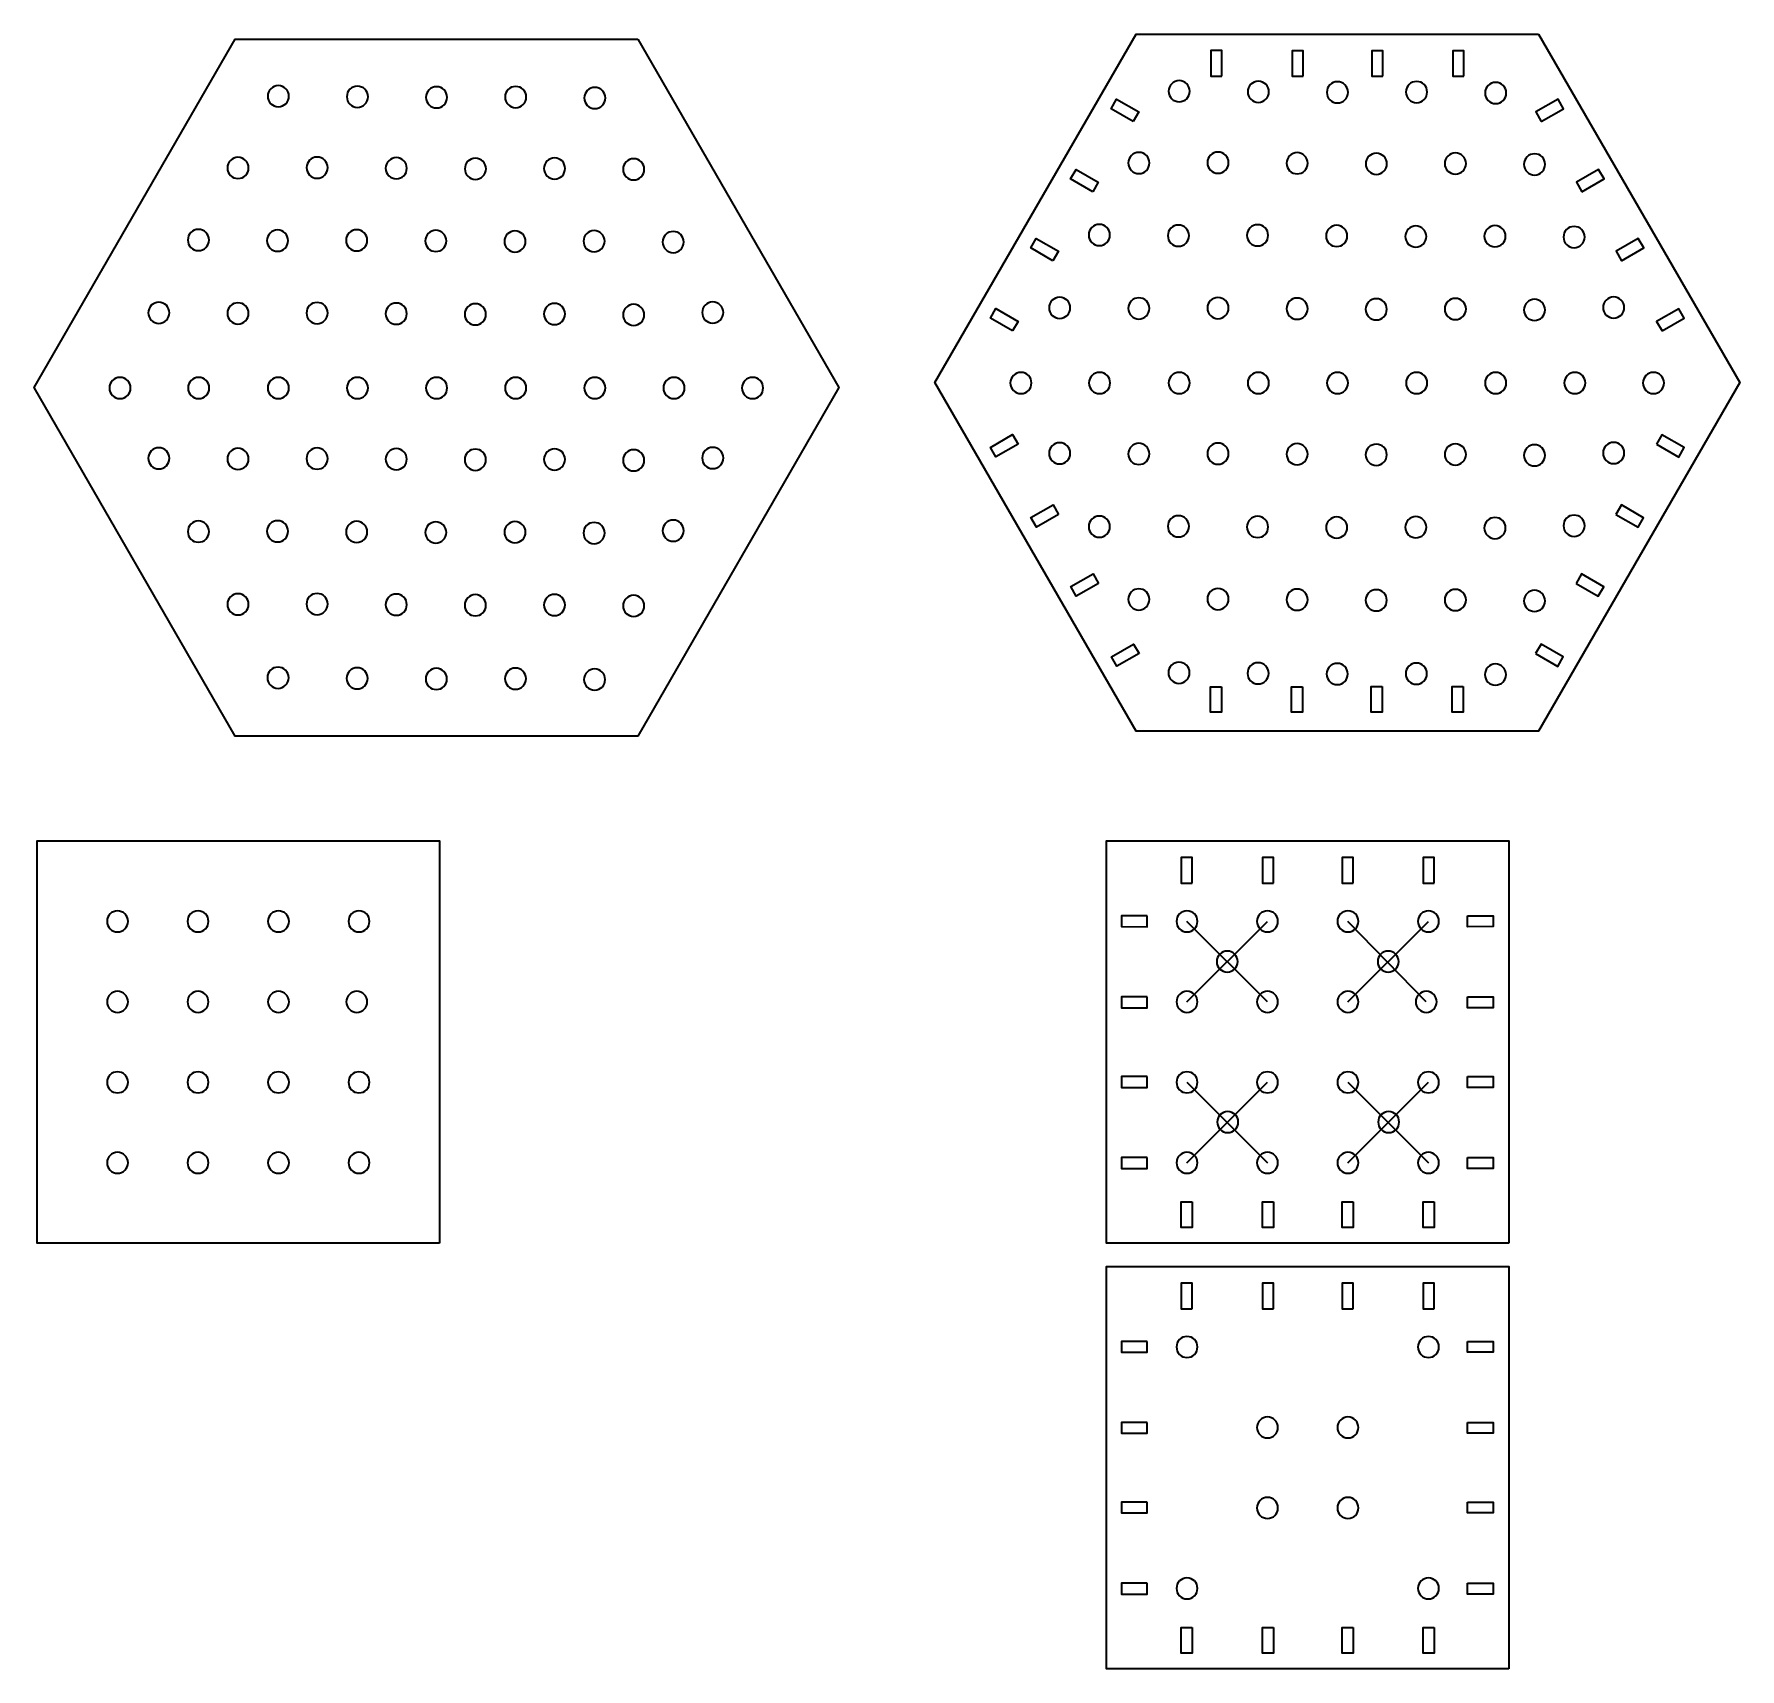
# Model space of a CAD drawing. Header units: inches. Extents: x 11 to 1716, y -770 to -4.
# Drawn here: x 11.1 to 477.4, y -453.7 to -6.8 of the extents above; entities that cross this region are included whole.
import ezdxf

# ---------------------------------------------------------------- set-up
doc = ezdxf.new("R2010")
doc.units = ezdxf.units.IN
doc.header["$MEASUREMENT"] = 0
doc.layers.add('Capa 1', color=7, linetype='Continuous')

msp = doc.modelspace()

# ---------------------------------------------------------------- linework, layer by layer
at = {"layer": 'Capa 1', "color": 250, "lineweight": 35, "true_color": 0x1c1c1b}
for points in [[(176.14, -8.15), (231.14, -103.41), (176.14, -198.67), (66.14, -198.67), (11.14, -103.41), (66.14, -8.15), (176.14, -8.15)], [(422.38, -6.79), (477.38, -102.05), (422.38, -197.31), (312.38, -197.31), (257.38, -102.05), (312.38, -6.79), (422.38, -6.79)], [(121.94, -337.34), (11.94, -337.34), (11.94, -227.34), (121.94, -227.34), (121.94, -337.34)], [(414.26, -337.34), (304.26, -337.34), (304.26, -227.34), (414.26, -227.34), (414.26, -337.34)], [(414.26, -453.7), (304.26, -453.7), (304.26, -343.7), (414.26, -343.7), (414.26, -453.7)]]:
    msp.add_lwpolyline(points, dxfattribs=at)
at = {"layer": 'Capa 1', "color": 242, "lineweight": 35, "true_color": 0xe5202d}
for points in [[(335.82, -18.31), (335.82, -11.31), (332.82, -11.31), (332.82, -18.31), (335.82, -18.31)], [(357.99, -18.32), (357.99, -11.32), (354.99, -11.32), (354.99, -18.32), (357.99, -18.32)], [(379.76, -18.32), (379.77, -11.32), (376.77, -11.32), (376.76, -18.32), (379.76, -18.32)], [(401.91, -18.33), (401.91, -11.33), (398.91, -11.33), (398.91, -18.33), (401.91, -18.33)], [(311.58, -30.67), (305.51, -27.17), (307.01, -24.57), (313.08, -28.07), (311.58, -30.67)], [(423.11, -30.68), (429.17, -27.19), (427.68, -24.59), (421.61, -28.08), (423.11, -30.68)], [(300.51, -49.88), (294.44, -46.38), (295.94, -43.78), (302.01, -47.28), (300.51, -49.88)], [(434.18, -49.89), (440.24, -46.39), (438.75, -43.8), (432.68, -47.29), (434.18, -49.89)], [(289.63, -68.74), (283.57, -65.25), (285.07, -62.65), (291.13, -66.15), (289.63, -68.74)], [(445.05, -68.76), (451.12, -65.26), (449.62, -62.66), (443.55, -66.16), (445.05, -68.76)], [(278.58, -87.93), (272.51, -84.44), (274.01, -81.84), (280.07, -85.33), (278.58, -87.93)], [(456.11, -87.95), (462.18, -84.45), (460.68, -81.85), (454.61, -85.35), (456.11, -87.95)], [(280.1, -118.88), (274.04, -122.38), (272.54, -119.79), (278.6, -116.29), (280.1, -118.88)], [(454.59, -118.9), (460.65, -122.4), (462.15, -119.8), (456.09, -116.3), (454.59, -118.9)], [(291.18, -138.08), (285.12, -141.58), (283.62, -138.98), (289.68, -135.48), (291.18, -138.08)], [(443.5, -138.1), (449.57, -141.6), (451.07, -139), (445, -135.5), (443.5, -138.1)], [(302.07, -156.94), (296.01, -160.44), (294.51, -157.84), (300.57, -154.34), (302.07, -156.94)], [(432.61, -156.96), (438.68, -160.46), (440.18, -157.86), (434.11, -154.36), (432.61, -156.96)], [(313.15, -176.12), (307.08, -179.62), (305.58, -177.02), (311.65, -173.52), (313.15, -176.12)], [(421.54, -176.13), (427.6, -179.63), (429.1, -177.04), (423.04, -173.54), (421.54, -176.13)], [(335.68, -185.19), (335.68, -192.19), (332.68, -192.19), (332.68, -185.19), (335.68, -185.19)], [(357.84, -185.19), (357.85, -192.19), (354.85, -192.19), (354.84, -185.19), (357.84, -185.19)], [(379.62, -185.18), (379.62, -192.18), (376.62, -192.18), (376.62, -185.18), (379.62, -185.18)], [(401.77, -185.17), (401.77, -192.17), (398.77, -192.18), (398.77, -185.18), (401.77, -185.17)], [(327.71, -238.9), (327.71, -231.9), (324.71, -231.9), (324.71, -238.9), (327.71, -238.9)], [(349.88, -238.91), (349.88, -231.91), (346.88, -231.91), (346.88, -238.91), (349.88, -238.91)], [(371.66, -238.92), (371.66, -231.92), (368.66, -231.92), (368.66, -238.92), (371.66, -238.92)], [(393.8, -238.92), (393.81, -231.92), (390.81, -231.92), (390.8, -238.92), (393.8, -238.92)], [(315.37, -247.8), (308.37, -247.79), (308.37, -250.79), (315.37, -250.8), (315.37, -247.8)], [(326.26, -271.34), (348.26, -249.34)], [(348.26, -271.34), (326.26, -249.34)], [(391.65, -271.34), (370.26, -249.34)], [(370.26, -271.34), (392.26, -249.34)], [(402.9, -247.8), (409.9, -247.79), (409.9, -250.79), (402.9, -250.8), (402.9, -247.8)], [(315.36, -269.94), (308.36, -269.94), (308.36, -272.94), (315.36, -272.94), (315.36, -269.94)], [(402.9, -269.94), (409.9, -269.94), (409.9, -272.94), (402.9, -272.94), (402.9, -269.94)], [(315.36, -291.72), (308.36, -291.72), (308.35, -294.72), (315.35, -294.72), (315.36, -291.72)], [(326.26, -315.34), (348.26, -293.34)], [(326.26, -293.34), (348.26, -315.34)], [(370.26, -293.34), (392.26, -315.34)], [(370.26, -315.34), (392.26, -293.34)], [(402.91, -291.72), (409.91, -291.72), (409.91, -294.72), (402.91, -294.72), (402.91, -291.72)], [(315.35, -313.89), (308.35, -313.88), (308.35, -316.88), (315.35, -316.89), (315.35, -313.89)], [(402.92, -313.89), (409.92, -313.88), (409.92, -316.88), (402.92, -316.89), (402.92, -313.89)], [(327.71, -326.02), (327.71, -333.02), (324.71, -333.02), (324.71, -326.02), (327.71, -326.02)], [(349.88, -326.01), (349.88, -333.01), (346.88, -333.01), (346.88, -326.01), (349.88, -326.01)], [(371.66, -326.01), (371.66, -333.01), (368.66, -333.01), (368.66, -326.01), (371.66, -326.01)], [(393.8, -326), (393.81, -333), (390.81, -333), (390.8, -326), (393.8, -326)], [(327.71, -355.27), (327.71, -348.27), (324.71, -348.27), (324.71, -355.27), (327.71, -355.27)], [(349.88, -355.27), (349.88, -348.27), (346.88, -348.27), (346.88, -355.27), (349.88, -355.27)], [(371.66, -355.28), (371.66, -348.28), (368.66, -348.28), (368.66, -355.28), (371.66, -355.28)], [(393.8, -355.29), (393.81, -348.29), (390.81, -348.29), (390.8, -355.29), (393.8, -355.29)], [(315.37, -364.16), (308.37, -364.16), (308.37, -367.16), (315.37, -367.16), (315.37, -364.16)], [(402.9, -364.16), (409.9, -364.16), (409.9, -367.16), (402.9, -367.16), (402.9, -364.16)], [(315.36, -386.3), (308.36, -386.3), (308.36, -389.3), (315.36, -389.3), (315.36, -386.3)], [(402.9, -386.3), (409.9, -386.3), (409.9, -389.3), (402.9, -389.3), (402.9, -386.3)], [(315.36, -408.08), (308.36, -408.08), (308.35, -411.08), (315.35, -411.08), (315.36, -408.08)], [(402.91, -408.08), (409.91, -408.08), (409.91, -411.08), (402.91, -411.08), (402.91, -408.08)], [(315.35, -430.25), (308.35, -430.25), (308.35, -433.25), (315.35, -433.25), (315.35, -430.25)], [(402.92, -430.25), (409.92, -430.25), (409.92, -433.25), (402.92, -433.25), (402.92, -430.25)], [(327.71, -442.38), (327.71, -449.38), (324.71, -449.38), (324.71, -442.38), (327.71, -442.38)], [(349.88, -442.38), (349.88, -449.38), (346.88, -449.38), (346.88, -442.38), (349.88, -442.38)], [(371.66, -442.37), (371.66, -449.37), (368.66, -449.37), (368.66, -442.37), (371.66, -442.37)], [(393.8, -442.36), (393.81, -449.36), (390.81, -449.36), (390.8, -442.36), (393.8, -442.36)]]:
    msp.add_lwpolyline(points, dxfattribs=at)
for points in [[(80.78, -23.76), (80.78, -25.36), (79.49, -26.66), (77.88, -26.66), (76.28, -26.66), (74.98, -25.36), (74.98, -23.76), (74.98, -22.16), (76.28, -20.86), (77.88, -20.86), (79.49, -20.86), (80.78, -22.16), (80.78, -23.76)], [(102.41, -23.92), (102.41, -25.53), (101.12, -26.82), (99.51, -26.82), (97.91, -26.82), (96.61, -25.53), (96.61, -23.92), (96.61, -22.32), (97.91, -21.02), (99.51, -21.02), (101.12, -21.02), (102.41, -22.32), (102.41, -23.92)], [(124.04, -24.08), (124.04, -25.69), (122.74, -26.98), (121.14, -26.98), (119.54, -26.98), (118.24, -25.69), (118.24, -24.08), (118.24, -22.48), (119.54, -21.18), (121.14, -21.18), (122.74, -21.18), (124.04, -22.48), (124.04, -24.08)], [(145.67, -24), (145.67, -25.61), (144.37, -26.9), (142.77, -26.9), (141.17, -26.9), (139.87, -25.61), (139.87, -24), (139.87, -22.4), (141.17, -21.1), (142.77, -21.1), (144.37, -21.1), (145.67, -22.4), (145.67, -24)], [(167.3, -24.25), (167.3, -25.85), (166, -27.15), (164.4, -27.15), (162.8, -27.15), (161.5, -25.85), (161.5, -24.25), (161.5, -22.64), (162.8, -21.35), (164.4, -21.35), (166, -21.35), (167.3, -22.64), (167.3, -24.25)], [(327.02, -22.4), (327.02, -24), (325.72, -25.3), (324.12, -25.3), (322.52, -25.3), (321.22, -24), (321.22, -22.4), (321.22, -20.8), (322.52, -19.5), (324.12, -19.5), (325.72, -19.5), (327.02, -20.8), (327.02, -22.4)], [(348.65, -22.56), (348.65, -24.16), (347.35, -25.46), (345.75, -25.46), (344.15, -25.46), (342.85, -24.16), (342.85, -22.56), (342.85, -20.96), (344.15, -19.66), (345.75, -19.66), (347.35, -19.66), (348.65, -20.96), (348.65, -22.56)], [(370.28, -22.72), (370.28, -24.33), (368.98, -25.62), (367.38, -25.62), (365.78, -25.62), (364.48, -24.33), (364.48, -22.72), (364.48, -21.12), (365.78, -19.82), (367.38, -19.82), (368.98, -19.82), (370.28, -21.12), (370.28, -22.72)], [(391.91, -22.64), (391.91, -24.25), (390.61, -25.54), (389.01, -25.54), (387.41, -25.54), (386.11, -24.25), (386.11, -22.64), (386.11, -21.04), (387.41, -19.74), (389.01, -19.74), (390.61, -19.74), (391.91, -21.04), (391.91, -22.64)], [(413.54, -22.89), (413.54, -24.49), (412.24, -25.79), (410.64, -25.79), (409.04, -25.79), (407.74, -24.49), (407.74, -22.89), (407.74, -21.28), (409.04, -19.99), (410.64, -19.99), (412.24, -19.99), (413.54, -21.28), (413.54, -22.89)], [(69.77, -43.37), (69.77, -44.97), (68.47, -46.27), (66.87, -46.27), (65.27, -46.27), (63.97, -44.97), (63.97, -43.37), (63.97, -41.76), (65.27, -40.47), (66.87, -40.47), (68.47, -40.47), (69.77, -41.76), (69.77, -43.37)], [(91.4, -43.29), (91.4, -44.89), (90.1, -46.19), (88.5, -46.19), (86.9, -46.19), (85.6, -44.89), (85.6, -43.29), (85.6, -41.68), (86.9, -40.39), (88.5, -40.39), (90.1, -40.39), (91.4, -41.68), (91.4, -43.29)], [(113.03, -43.45), (113.03, -45.05), (111.73, -46.35), (110.13, -46.35), (108.53, -46.35), (107.23, -45.05), (107.23, -43.45), (107.23, -41.84), (108.53, -40.55), (110.13, -40.55), (111.73, -40.55), (113.03, -41.84), (113.03, -43.45)], [(134.66, -43.61), (134.66, -45.21), (133.36, -46.51), (131.76, -46.51), (130.16, -46.51), (128.86, -45.21), (128.86, -43.61), (128.86, -42.01), (130.16, -40.71), (131.76, -40.71), (133.36, -40.71), (134.66, -42.01), (134.66, -43.61)], [(156.29, -43.53), (156.29, -45.13), (154.99, -46.43), (153.39, -46.43), (151.79, -46.43), (150.49, -45.13), (150.49, -43.53), (150.49, -41.92), (151.79, -40.63), (153.39, -40.63), (154.99, -40.63), (156.29, -41.92), (156.29, -43.53)], [(177.92, -43.77), (177.92, -45.37), (176.62, -46.67), (175.02, -46.67), (173.41, -46.67), (172.12, -45.37), (172.12, -43.77), (172.12, -42.17), (173.41, -40.87), (175.02, -40.87), (176.62, -40.87), (177.92, -42.17), (177.92, -43.77)], [(316.01, -42.01), (316.01, -43.61), (314.71, -44.91), (313.11, -44.91), (311.51, -44.91), (310.21, -43.61), (310.21, -42.01), (310.21, -40.4), (311.51, -39.11), (313.11, -39.11), (314.71, -39.11), (316.01, -40.4), (316.01, -42.01)], [(337.64, -41.92), (337.64, -43.53), (336.34, -44.82), (334.74, -44.82), (333.14, -44.82), (331.84, -43.53), (331.84, -41.92), (331.84, -40.32), (333.14, -39.02), (334.74, -39.02), (336.34, -39.02), (337.64, -40.32), (337.64, -41.92)], [(359.27, -42.09), (359.27, -43.69), (357.97, -44.99), (356.37, -44.99), (354.77, -44.99), (353.47, -43.69), (353.47, -42.09), (353.47, -40.48), (354.77, -39.19), (356.37, -39.19), (357.97, -39.19), (359.27, -40.48), (359.27, -42.09)], [(380.9, -42.25), (380.9, -43.85), (379.6, -45.15), (378, -45.15), (376.39, -45.15), (375.1, -43.85), (375.1, -42.25), (375.1, -40.65), (376.39, -39.35), (378, -39.35), (379.6, -39.35), (380.9, -40.65), (380.9, -42.25)], [(402.52, -42.17), (402.52, -43.77), (401.23, -45.07), (399.62, -45.07), (398.02, -45.07), (396.72, -43.77), (396.72, -42.17), (396.72, -40.56), (398.02, -39.27), (399.62, -39.27), (401.23, -39.27), (402.52, -40.56), (402.52, -42.17)], [(424.15, -42.41), (424.15, -44.01), (422.86, -45.31), (421.25, -45.31), (419.65, -45.31), (418.35, -44.01), (418.35, -42.41), (418.35, -40.81), (419.65, -39.51), (421.25, -39.51), (422.86, -39.51), (424.15, -40.81), (424.15, -42.41)], [(58.95, -63.08), (58.95, -64.68), (57.65, -65.98), (56.05, -65.98), (54.45, -65.98), (53.15, -64.68), (53.15, -63.08), (53.15, -61.48), (54.45, -60.18), (56.05, -60.18), (57.65, -60.18), (58.95, -61.48), (58.95, -63.08)], [(80.58, -63.24), (80.58, -64.84), (79.28, -66.14), (77.68, -66.14), (76.08, -66.14), (74.78, -64.84), (74.78, -63.24), (74.78, -61.64), (76.08, -60.34), (77.68, -60.34), (79.28, -60.34), (80.58, -61.64), (80.58, -63.24)], [(102.21, -63.16), (102.21, -64.76), (100.91, -66.06), (99.31, -66.06), (97.71, -66.06), (96.41, -64.76), (96.41, -63.16), (96.41, -61.56), (97.71, -60.26), (99.31, -60.26), (100.91, -60.26), (102.21, -61.56), (102.21, -63.16)], [(123.84, -63.32), (123.84, -64.92), (122.54, -66.22), (120.94, -66.22), (119.34, -66.22), (118.04, -64.92), (118.04, -63.32), (118.04, -61.72), (119.34, -60.42), (120.94, -60.42), (122.54, -60.42), (123.84, -61.72), (123.84, -63.32)], [(145.47, -63.48), (145.47, -65.08), (144.17, -66.38), (142.57, -66.38), (140.96, -66.38), (139.67, -65.08), (139.67, -63.48), (139.67, -61.88), (140.96, -60.58), (142.57, -60.58), (144.17, -60.58), (145.47, -61.88), (145.47, -63.48)], [(167.1, -63.4), (167.1, -65), (165.8, -66.3), (164.2, -66.3), (162.59, -66.3), (161.3, -65), (161.3, -63.4), (161.3, -61.8), (162.59, -60.5), (164.2, -60.5), (165.8, -60.5), (167.1, -61.8), (167.1, -63.4)], [(305.19, -61.72), (305.19, -63.32), (303.89, -64.62), (302.29, -64.62), (300.69, -64.62), (299.39, -63.32), (299.39, -61.72), (299.39, -60.12), (300.69, -58.82), (302.29, -58.82), (303.89, -58.82), (305.19, -60.12), (305.19, -61.72)], [(326.82, -61.88), (326.82, -63.48), (325.52, -64.78), (323.92, -64.78), (322.31, -64.78), (321.02, -63.48), (321.02, -61.88), (321.02, -60.28), (322.31, -58.98), (323.92, -58.98), (325.52, -58.98), (326.82, -60.28), (326.82, -61.88)], [(348.45, -61.8), (348.45, -63.4), (347.15, -64.7), (345.55, -64.7), (343.94, -64.7), (342.65, -63.4), (342.65, -61.8), (342.65, -60.2), (343.94, -58.9), (345.55, -58.9), (347.15, -58.9), (348.45, -60.2), (348.45, -61.8)], [(370.07, -61.96), (370.07, -63.56), (368.78, -64.86), (367.17, -64.86), (365.57, -64.86), (364.27, -63.56), (364.27, -61.96), (364.27, -60.36), (365.57, -59.06), (367.17, -59.06), (368.78, -59.06), (370.07, -60.36), (370.07, -61.96)], [(391.7, -62.12), (391.7, -63.72), (390.41, -65.02), (388.8, -65.02), (387.2, -65.02), (385.9, -63.72), (385.9, -62.12), (385.9, -60.52), (387.2, -59.22), (388.8, -59.22), (390.41, -59.22), (391.7, -60.52), (391.7, -62.12)], [(413.33, -62.04), (413.33, -63.64), (412.03, -64.94), (410.43, -64.94), (408.83, -64.94), (407.53, -63.64), (407.53, -62.04), (407.53, -60.44), (408.83, -59.14), (410.43, -59.14), (412.03, -59.14), (413.33, -60.44), (413.33, -62.04)], [(434.96, -62.28), (434.96, -63.88), (433.66, -65.18), (432.06, -65.18), (430.46, -65.18), (429.16, -63.88), (429.16, -62.28), (429.16, -60.68), (430.46, -59.38), (432.06, -59.38), (433.66, -59.38), (434.96, -60.68), (434.96, -62.28)], [(188.72, -63.64), (188.72, -65.25), (187.43, -66.54), (185.82, -66.54), (184.22, -66.54), (182.92, -65.25), (182.92, -63.64), (182.92, -62.04), (184.22, -60.74), (185.82, -60.74), (187.43, -60.74), (188.72, -62.04), (188.72, -63.64)], [(294.37, -81.62), (294.37, -83.22), (293.07, -84.52), (291.47, -84.52), (289.87, -84.52), (288.57, -83.22), (288.57, -81.62), (288.57, -80.01), (289.87, -78.72), (291.47, -78.72), (293.07, -78.72), (294.37, -80.01), (294.37, -81.62)], [(316, -81.78), (316, -83.38), (314.7, -84.68), (313.1, -84.68), (311.5, -84.68), (310.2, -83.38), (310.2, -81.78), (310.2, -80.17), (311.5, -78.88), (313.1, -78.88), (314.7, -78.88), (316, -80.17), (316, -81.78)], [(337.63, -81.7), (337.63, -83.3), (336.33, -84.6), (334.73, -84.6), (333.13, -84.6), (331.83, -83.3), (331.83, -81.7), (331.83, -80.09), (333.13, -78.8), (334.73, -78.8), (336.33, -78.8), (337.63, -80.09), (337.63, -81.7)], [(359.26, -81.86), (359.26, -83.46), (357.96, -84.76), (356.36, -84.76), (354.76, -84.76), (353.46, -83.46), (353.46, -81.86), (353.46, -80.26), (354.76, -78.96), (356.36, -78.96), (357.96, -78.96), (359.26, -80.26), (359.26, -81.86)], [(380.89, -82.02), (380.89, -83.62), (379.59, -84.92), (377.99, -84.92), (376.39, -84.92), (375.09, -83.62), (375.09, -82.02), (375.09, -80.42), (376.39, -79.12), (377.99, -79.12), (379.59, -79.12), (380.89, -80.42), (380.89, -82.02)], [(402.52, -81.94), (402.52, -83.54), (401.22, -84.84), (399.62, -84.84), (398.01, -84.84), (396.72, -83.54), (396.72, -81.94), (396.72, -80.34), (398.01, -79.04), (399.62, -79.04), (401.22, -79.04), (402.52, -80.34), (402.52, -81.94)], [(445.77, -81.53), (445.77, -83.14), (444.48, -84.43), (442.87, -84.43), (441.27, -84.43), (439.97, -83.14), (439.97, -81.53), (439.97, -79.93), (441.27, -78.63), (442.87, -78.63), (444.48, -78.63), (445.77, -79.93), (445.77, -81.53)], [(48.13, -82.98), (48.13, -84.58), (46.84, -85.88), (45.23, -85.88), (43.63, -85.88), (42.33, -84.58), (42.33, -82.98), (42.33, -81.37), (43.63, -80.08), (45.23, -80.08), (46.84, -80.08), (48.13, -81.37), (48.13, -82.98)], [(69.76, -83.14), (69.76, -84.74), (68.46, -86.04), (66.86, -86.04), (65.26, -86.04), (63.96, -84.74), (63.96, -83.14), (63.96, -81.53), (65.26, -80.24), (66.86, -80.24), (68.46, -80.24), (69.76, -81.53), (69.76, -83.14)], [(91.39, -83.06), (91.39, -84.66), (90.09, -85.96), (88.49, -85.96), (86.89, -85.96), (85.59, -84.66), (85.59, -83.06), (85.59, -81.45), (86.89, -80.16), (88.49, -80.16), (90.09, -80.16), (91.39, -81.45), (91.39, -83.06)], [(113.02, -83.22), (113.02, -84.82), (111.72, -86.12), (110.12, -86.12), (108.52, -86.12), (107.22, -84.82), (107.22, -83.22), (107.22, -81.62), (108.52, -80.32), (110.12, -80.32), (111.72, -80.32), (113.02, -81.62), (113.02, -83.22)], [(134.65, -83.38), (134.65, -84.98), (133.35, -86.28), (131.75, -86.28), (130.15, -86.28), (128.85, -84.98), (128.85, -83.38), (128.85, -81.78), (130.15, -80.48), (131.75, -80.48), (133.35, -80.48), (134.65, -81.78), (134.65, -83.38)], [(156.28, -83.3), (156.28, -84.9), (154.98, -86.2), (153.38, -86.2), (151.78, -86.2), (150.48, -84.9), (150.48, -83.3), (150.48, -81.7), (151.78, -80.4), (153.38, -80.4), (154.98, -80.4), (156.28, -81.7), (156.28, -83.3)], [(177.91, -83.54), (177.91, -85.14), (176.61, -86.44), (175.01, -86.44), (173.41, -86.44), (172.11, -85.14), (172.11, -83.54), (172.11, -81.94), (173.41, -80.64), (175.01, -80.64), (176.61, -80.64), (177.91, -81.94), (177.91, -83.54)], [(199.54, -82.9), (199.54, -84.5), (198.24, -85.8), (196.64, -85.8), (195.04, -85.8), (193.74, -84.5), (193.74, -82.9), (193.74, -81.29), (195.04, -80), (196.64, -80), (198.24, -80), (199.54, -81.29), (199.54, -82.9)], [(424.15, -82.18), (424.15, -83.78), (422.85, -85.08), (421.25, -85.08), (419.64, -85.08), (418.35, -83.78), (418.35, -82.18), (418.35, -80.58), (419.64, -79.28), (421.25, -79.28), (422.85, -79.28), (424.15, -80.58), (424.15, -82.18)], [(37.53, -103.52), (37.53, -105.12), (36.24, -106.42), (34.63, -106.42), (33.03, -106.42), (31.73, -105.12), (31.73, -103.52), (31.73, -101.92), (33.03, -100.62), (34.63, -100.62), (36.24, -100.62), (37.53, -101.92), (37.53, -103.52)], [(59.02, -103.52), (59.02, -105.12), (57.72, -106.42), (56.12, -106.42), (54.52, -106.42), (53.22, -105.12), (53.22, -103.52), (53.22, -101.92), (54.52, -100.62), (56.12, -100.62), (57.72, -100.62), (59.02, -101.92), (59.02, -103.52)], [(80.79, -103.52), (80.79, -105.12), (79.49, -106.42), (77.89, -106.42), (76.29, -106.42), (74.99, -105.12), (74.99, -103.52), (74.99, -101.92), (76.29, -100.62), (77.89, -100.62), (79.49, -100.62), (80.79, -101.92), (80.79, -103.52)], [(102.42, -103.52), (102.42, -105.12), (101.12, -106.42), (99.52, -106.42), (97.92, -106.42), (96.62, -105.12), (96.62, -103.52), (96.62, -101.92), (97.92, -100.62), (99.52, -100.62), (101.12, -100.62), (102.42, -101.92), (102.42, -103.52)], [(124.05, -103.52), (124.05, -105.12), (122.75, -106.42), (121.15, -106.42), (119.55, -106.42), (118.25, -105.12), (118.25, -103.52), (118.25, -101.92), (119.55, -100.62), (121.15, -100.62), (122.75, -100.62), (124.05, -101.92), (124.05, -103.52)], [(145.68, -103.52), (145.68, -105.12), (144.38, -106.42), (142.78, -106.42), (141.18, -106.42), (139.88, -105.12), (139.88, -103.52), (139.88, -101.92), (141.18, -100.62), (142.78, -100.62), (144.38, -100.62), (145.68, -101.92), (145.68, -103.52)], [(167.31, -103.52), (167.31, -105.12), (166.01, -106.42), (164.41, -106.42), (162.81, -106.42), (161.51, -105.12), (161.51, -103.52), (161.51, -101.92), (162.81, -100.62), (164.41, -100.62), (166.01, -100.62), (167.31, -101.92), (167.31, -103.52)], [(188.94, -103.52), (188.94, -105.12), (187.64, -106.42), (186.04, -106.42), (184.43, -106.42), (183.14, -105.12), (183.14, -103.52), (183.14, -101.92), (184.43, -100.62), (186.04, -100.62), (187.64, -100.62), (188.94, -101.92), (188.94, -103.52)], [(210.42, -103.52), (210.42, -105.12), (209.12, -106.42), (207.52, -106.42), (205.92, -106.42), (204.62, -105.12), (204.62, -103.52), (204.62, -101.92), (205.92, -100.62), (207.52, -100.62), (209.12, -100.62), (210.42, -101.92), (210.42, -103.52)], [(283.77, -102.16), (283.77, -103.76), (282.47, -105.06), (280.87, -105.06), (279.27, -105.06), (277.97, -103.76), (277.97, -102.16), (277.97, -100.56), (279.27, -99.26), (280.87, -99.26), (282.47, -99.26), (283.77, -100.56), (283.77, -102.16)], [(305.26, -102.16), (305.26, -103.76), (303.96, -105.06), (302.36, -105.06), (300.76, -105.06), (299.46, -103.76), (299.46, -102.16), (299.46, -100.56), (300.76, -99.26), (302.36, -99.26), (303.96, -99.26), (305.26, -100.56), (305.26, -102.16)], [(327.03, -102.16), (327.03, -103.76), (325.73, -105.06), (324.13, -105.06), (322.53, -105.06), (321.23, -103.76), (321.23, -102.16), (321.23, -100.56), (322.53, -99.26), (324.13, -99.26), (325.73, -99.26), (327.03, -100.56), (327.03, -102.16)], [(348.66, -102.16), (348.66, -103.76), (347.36, -105.06), (345.76, -105.06), (344.16, -105.06), (342.86, -103.76), (342.86, -102.16), (342.86, -100.56), (344.16, -99.26), (345.76, -99.26), (347.36, -99.26), (348.66, -100.56), (348.66, -102.16)], [(370.29, -102.16), (370.29, -103.76), (368.99, -105.06), (367.39, -105.06), (365.79, -105.06), (364.49, -103.76), (364.49, -102.16), (364.49, -100.56), (365.79, -99.26), (367.39, -99.26), (368.99, -99.26), (370.29, -100.56), (370.29, -102.16)], [(391.92, -102.16), (391.92, -103.76), (390.62, -105.06), (389.02, -105.06), (387.41, -105.06), (386.12, -103.76), (386.12, -102.16), (386.12, -100.56), (387.41, -99.26), (389.02, -99.26), (390.62, -99.26), (391.92, -100.56), (391.92, -102.16)], [(413.54, -102.16), (413.54, -103.76), (412.25, -105.06), (410.64, -105.06), (409.04, -105.06), (407.74, -103.76), (407.74, -102.16), (407.74, -100.56), (409.04, -99.26), (410.64, -99.26), (412.25, -99.26), (413.54, -100.56), (413.54, -102.16)], [(435.17, -102.16), (435.17, -103.76), (433.88, -105.06), (432.27, -105.06), (430.67, -105.06), (429.37, -103.76), (429.37, -102.16), (429.37, -100.56), (430.67, -99.26), (432.27, -99.26), (433.88, -99.26), (435.17, -100.56), (435.17, -102.16)], [(456.66, -102.16), (456.66, -103.76), (455.36, -105.06), (453.76, -105.06), (452.16, -105.06), (450.86, -103.76), (450.86, -102.16), (450.86, -100.56), (452.16, -99.26), (453.76, -99.26), (455.36, -99.26), (456.66, -100.56), (456.66, -102.16)], [(48.13, -122.75), (48.13, -124.35), (46.84, -125.65), (45.23, -125.65), (43.63, -125.65), (42.33, -124.35), (42.33, -122.75), (42.33, -121.14), (43.63, -119.85), (45.23, -119.85), (46.84, -119.85), (48.13, -121.14), (48.13, -122.75)], [(69.76, -122.91), (69.76, -124.51), (68.46, -125.81), (66.86, -125.81), (65.26, -125.81), (63.96, -124.51), (63.96, -122.91), (63.96, -121.31), (65.26, -120.01), (66.86, -120.01), (68.46, -120.01), (69.76, -121.31), (69.76, -122.91)], [(91.39, -122.83), (91.39, -124.43), (90.09, -125.73), (88.49, -125.73), (86.89, -125.73), (85.59, -124.43), (85.59, -122.83), (85.59, -121.23), (86.89, -119.93), (88.49, -119.93), (90.09, -119.93), (91.39, -121.23), (91.39, -122.83)], [(113.02, -122.99), (113.02, -124.59), (111.72, -125.89), (110.12, -125.89), (108.52, -125.89), (107.22, -124.59), (107.22, -122.99), (107.22, -121.39), (108.52, -120.09), (110.12, -120.09), (111.72, -120.09), (113.02, -121.39), (113.02, -122.99)], [(134.65, -123.15), (134.65, -124.75), (133.35, -126.05), (131.75, -126.05), (130.15, -126.05), (128.85, -124.75), (128.85, -123.15), (128.85, -121.55), (130.15, -120.25), (131.75, -120.25), (133.35, -120.25), (134.65, -121.55), (134.65, -123.15)], [(156.28, -123.07), (156.28, -124.67), (154.98, -125.97), (153.38, -125.97), (151.78, -125.97), (150.48, -124.67), (150.48, -123.07), (150.48, -121.47), (151.78, -120.17), (153.38, -120.17), (154.98, -120.17), (156.28, -121.47), (156.28, -123.07)], [(177.91, -123.31), (177.91, -124.91), (176.61, -126.21), (175.01, -126.21), (173.41, -126.21), (172.11, -124.91), (172.11, -123.31), (172.11, -121.71), (173.41, -120.41), (175.01, -120.41), (176.61, -120.41), (177.91, -121.71), (177.91, -123.31)], [(199.54, -122.67), (199.54, -124.27), (198.24, -125.57), (196.64, -125.57), (195.04, -125.57), (193.74, -124.27), (193.74, -122.67), (193.74, -121.06), (195.04, -119.77), (196.64, -119.77), (198.24, -119.77), (199.54, -121.06), (199.54, -122.67)], [(294.37, -121.39), (294.37, -122.99), (293.07, -124.29), (291.47, -124.29), (289.87, -124.29), (288.57, -122.99), (288.57, -121.39), (288.57, -119.78), (289.87, -118.49), (291.47, -118.49), (293.07, -118.49), (294.37, -119.78), (294.37, -121.39)], [(316, -121.55), (316, -123.15), (314.7, -124.45), (313.1, -124.45), (311.5, -124.45), (310.2, -123.15), (310.2, -121.55), (310.2, -119.95), (311.5, -118.65), (313.1, -118.65), (314.7, -118.65), (316, -119.95), (316, -121.55)], [(337.63, -121.47), (337.63, -123.07), (336.33, -124.37), (334.73, -124.37), (333.13, -124.37), (331.83, -123.07), (331.83, -121.47), (331.83, -119.86), (333.13, -118.57), (334.73, -118.57), (336.33, -118.57), (337.63, -119.86), (337.63, -121.47)], [(359.26, -121.63), (359.26, -123.23), (357.96, -124.53), (356.36, -124.53), (354.76, -124.53), (353.46, -123.23), (353.46, -121.63), (353.46, -120.03), (354.76, -118.73), (356.36, -118.73), (357.96, -118.73), (359.26, -120.03), (359.26, -121.63)], [(380.89, -121.79), (380.89, -123.39), (379.59, -124.69), (377.99, -124.69), (376.39, -124.69), (375.09, -123.39), (375.09, -121.79), (375.09, -120.19), (376.39, -118.89), (377.99, -118.89), (379.59, -118.89), (380.89, -120.19), (380.89, -121.79)], [(402.52, -121.71), (402.52, -123.31), (401.22, -124.61), (399.62, -124.61), (398.01, -124.61), (396.72, -123.31), (396.72, -121.71), (396.72, -120.11), (398.01, -118.81), (399.62, -118.81), (401.22, -118.81), (402.52, -120.11), (402.52, -121.71)], [(424.15, -121.95), (424.15, -123.55), (422.85, -124.85), (421.25, -124.85), (419.64, -124.85), (418.35, -123.55), (418.35, -121.95), (418.35, -120.35), (419.64, -119.05), (421.25, -119.05), (422.85, -119.05), (424.15, -120.35), (424.15, -121.95)], [(445.77, -121.31), (445.77, -122.91), (444.48, -124.21), (442.87, -124.21), (441.27, -124.21), (439.97, -122.91), (439.97, -121.31), (439.97, -119.7), (441.27, -118.41), (442.87, -118.41), (444.48, -118.41), (445.77, -119.7), (445.77, -121.31)], [(80.58, -142.71), (80.58, -144.31), (79.28, -145.61), (77.68, -145.61), (76.08, -145.61), (74.78, -144.31), (74.78, -142.71), (74.78, -141.11), (76.08, -139.81), (77.68, -139.81), (79.28, -139.81), (80.58, -141.11), (80.58, -142.71)], [(188.72, -142.55), (188.72, -144.15), (187.43, -145.45), (185.82, -145.45), (184.22, -145.45), (182.92, -144.15), (182.92, -142.55), (182.92, -140.95), (184.22, -139.65), (185.82, -139.65), (187.43, -139.65), (188.72, -140.95), (188.72, -142.55)], [(305.19, -141.43), (305.19, -143.03), (303.89, -144.33), (302.29, -144.33), (300.69, -144.33), (299.39, -143.03), (299.39, -141.43), (299.39, -139.83), (300.69, -138.53), (302.29, -138.53), (303.89, -138.53), (305.19, -139.83), (305.19, -141.43)], [(326.82, -141.35), (326.82, -142.95), (325.52, -144.25), (323.92, -144.25), (322.31, -144.25), (321.02, -142.95), (321.02, -141.35), (321.02, -139.75), (322.31, -138.45), (323.92, -138.45), (325.52, -138.45), (326.82, -139.75), (326.82, -141.35)], [(348.45, -141.51), (348.45, -143.11), (347.15, -144.41), (345.55, -144.41), (343.94, -144.41), (342.65, -143.11), (342.65, -141.51), (342.65, -139.91), (343.94, -138.61), (345.55, -138.61), (347.15, -138.61), (348.45, -139.91), (348.45, -141.51)], [(370.07, -141.67), (370.07, -143.28), (368.78, -144.57), (367.17, -144.57), (365.57, -144.57), (364.27, -143.28), (364.27, -141.67), (364.27, -140.07), (365.57, -138.77), (367.17, -138.77), (368.78, -138.77), (370.07, -140.07), (370.07, -141.67)], [(391.7, -141.59), (391.7, -143.2), (390.41, -144.49), (388.8, -144.49), (387.2, -144.49), (385.9, -143.2), (385.9, -141.59), (385.9, -139.99), (387.2, -138.69), (388.8, -138.69), (390.41, -138.69), (391.7, -139.99), (391.7, -141.59)], [(413.33, -141.83), (413.33, -143.44), (412.03, -144.73), (410.43, -144.73), (408.83, -144.73), (407.53, -143.44), (407.53, -141.83), (407.53, -140.23), (408.83, -138.93), (410.43, -138.93), (412.03, -138.93), (413.33, -140.23), (413.33, -141.83)], [(434.96, -141.19), (434.96, -142.79), (433.66, -144.09), (432.06, -144.09), (430.46, -144.09), (429.16, -142.79), (429.16, -141.19), (429.16, -139.59), (430.46, -138.29), (432.06, -138.29), (433.66, -138.29), (434.96, -139.59), (434.96, -141.19)], [(58.95, -142.79), (58.95, -144.39), (57.65, -145.69), (56.05, -145.69), (54.45, -145.69), (53.15, -144.39), (53.15, -142.79), (53.15, -141.19), (54.45, -139.89), (56.05, -139.89), (57.65, -139.89), (58.95, -141.19), (58.95, -142.79)], [(102.21, -142.87), (102.21, -144.47), (100.91, -145.77), (99.31, -145.77), (97.71, -145.77), (96.41, -144.47), (96.41, -142.87), (96.41, -141.27), (97.71, -139.97), (99.31, -139.97), (100.91, -139.97), (102.21, -141.27), (102.21, -142.87)], [(123.84, -143.03), (123.84, -144.64), (122.54, -145.93), (120.94, -145.93), (119.34, -145.93), (118.04, -144.64), (118.04, -143.03), (118.04, -141.43), (119.34, -140.13), (120.94, -140.13), (122.54, -140.13), (123.84, -141.43), (123.84, -143.03)], [(145.47, -142.95), (145.47, -144.56), (144.17, -145.85), (142.57, -145.85), (140.96, -145.85), (139.67, -144.56), (139.67, -142.95), (139.67, -141.35), (140.96, -140.05), (142.57, -140.05), (144.17, -140.05), (145.47, -141.35), (145.47, -142.95)], [(167.1, -143.2), (167.1, -144.8), (165.8, -146.1), (164.2, -146.1), (162.59, -146.1), (161.3, -144.8), (161.3, -143.2), (161.3, -141.59), (162.59, -140.3), (164.2, -140.3), (165.8, -140.3), (167.1, -141.59), (167.1, -143.2)], [(316, -161.33), (316, -162.93), (314.7, -164.23), (313.1, -164.23), (311.5, -164.23), (310.2, -162.93), (310.2, -161.33), (310.2, -159.73), (311.5, -158.43), (313.1, -158.43), (314.7, -158.43), (316, -159.73), (316, -161.33)], [(337.63, -161.25), (337.63, -162.85), (336.33, -164.15), (334.73, -164.15), (333.13, -164.15), (331.83, -162.85), (331.83, -161.25), (331.83, -159.65), (333.13, -158.35), (334.73, -158.35), (336.33, -158.35), (337.63, -159.65), (337.63, -161.25)], [(359.26, -161.41), (359.26, -163.01), (357.96, -164.31), (356.36, -164.31), (354.76, -164.31), (353.46, -163.01), (353.46, -161.41), (353.46, -159.81), (354.76, -158.51), (356.36, -158.51), (357.96, -158.51), (359.26, -159.81), (359.26, -161.41)], [(69.76, -162.69), (69.76, -164.29), (68.46, -165.59), (66.86, -165.59), (65.26, -165.59), (63.96, -164.29), (63.96, -162.69), (63.96, -161.09), (65.26, -159.79), (66.86, -159.79), (68.46, -159.79), (69.76, -161.09), (69.76, -162.69)], [(91.39, -162.61), (91.39, -164.21), (90.09, -165.51), (88.49, -165.51), (86.89, -165.51), (85.59, -164.21), (85.59, -162.61), (85.59, -161.01), (86.89, -159.71), (88.49, -159.71), (90.09, -159.71), (91.39, -161.01), (91.39, -162.61)], [(113.02, -162.77), (113.02, -164.37), (111.72, -165.67), (110.12, -165.67), (108.52, -165.67), (107.22, -164.37), (107.22, -162.77), (107.22, -161.17), (108.52, -159.87), (110.12, -159.87), (111.72, -159.87), (113.02, -161.17), (113.02, -162.77)], [(134.65, -162.93), (134.65, -164.53), (133.35, -165.83), (131.75, -165.83), (130.15, -165.83), (128.85, -164.53), (128.85, -162.93), (128.85, -161.33), (130.15, -160.03), (131.75, -160.03), (133.35, -160.03), (134.65, -161.33), (134.65, -162.93)], [(156.28, -162.85), (156.28, -164.45), (154.98, -165.75), (153.38, -165.75), (151.78, -165.75), (150.48, -164.45), (150.48, -162.85), (150.48, -161.25), (151.78, -159.95), (153.38, -159.95), (154.98, -159.95), (156.28, -161.25), (156.28, -162.85)], [(177.91, -163.09), (177.91, -164.69), (176.61, -165.99), (175.01, -165.99), (173.41, -165.99), (172.11, -164.69), (172.11, -163.09), (172.11, -161.49), (173.41, -160.19), (175.01, -160.19), (176.61, -160.19), (177.91, -161.49), (177.91, -163.09)], [(380.89, -161.57), (380.89, -163.17), (379.59, -164.47), (377.99, -164.47), (376.39, -164.47), (375.09, -163.17), (375.09, -161.57), (375.09, -159.97), (376.39, -158.67), (377.99, -158.67), (379.59, -158.67), (380.89, -159.97), (380.89, -161.57)], [(402.52, -161.49), (402.52, -163.09), (401.22, -164.39), (399.62, -164.39), (398.01, -164.39), (396.72, -163.09), (396.72, -161.49), (396.72, -159.89), (398.01, -158.59), (399.62, -158.59), (401.22, -158.59), (402.52, -159.89), (402.52, -161.49)], [(424.15, -161.73), (424.15, -163.33), (422.85, -164.63), (421.25, -164.63), (419.64, -164.63), (418.35, -163.33), (418.35, -161.73), (418.35, -160.13), (419.64, -158.83), (421.25, -158.83), (422.85, -158.83), (424.15, -160.13), (424.15, -161.73)], [(80.72, -182.75), (80.72, -184.35), (79.42, -185.65), (77.82, -185.65), (76.22, -185.65), (74.92, -184.35), (74.92, -182.75), (74.92, -181.15), (76.22, -179.85), (77.82, -179.85), (79.42, -179.85), (80.72, -181.15), (80.72, -182.75)], [(102.35, -182.91), (102.35, -184.51), (101.05, -185.81), (99.45, -185.81), (97.85, -185.81), (96.55, -184.51), (96.55, -182.91), (96.55, -181.31), (97.85, -180.01), (99.45, -180.01), (101.05, -180.01), (102.35, -181.31), (102.35, -182.91)], [(123.98, -183.07), (123.98, -184.68), (122.68, -185.97), (121.08, -185.97), (119.48, -185.97), (118.18, -184.68), (118.18, -183.07), (118.18, -181.47), (119.48, -180.17), (121.08, -180.17), (122.68, -180.17), (123.98, -181.47), (123.98, -183.07)], [(145.61, -182.99), (145.61, -184.59), (144.31, -185.89), (142.71, -185.89), (141.11, -185.89), (139.81, -184.59), (139.81, -182.99), (139.81, -181.39), (141.11, -180.09), (142.71, -180.09), (144.31, -180.09), (145.61, -181.39), (145.61, -182.99)], [(167.24, -183.23), (167.24, -184.84), (165.94, -186.13), (164.34, -186.13), (162.73, -186.13), (161.44, -184.84), (161.44, -183.23), (161.44, -181.63), (162.73, -180.33), (164.34, -180.33), (165.94, -180.33), (167.24, -181.63), (167.24, -183.23)], [(326.96, -181.39), (326.96, -182.99), (325.66, -184.29), (324.06, -184.29), (322.46, -184.29), (321.16, -182.99), (321.16, -181.39), (321.16, -179.79), (322.46, -178.49), (324.06, -178.49), (325.66, -178.49), (326.96, -179.79), (326.96, -181.39)], [(348.59, -181.55), (348.59, -183.15), (347.29, -184.45), (345.69, -184.45), (344.09, -184.45), (342.79, -183.15), (342.79, -181.55), (342.79, -179.95), (344.09, -178.65), (345.69, -178.65), (347.29, -178.65), (348.59, -179.95), (348.59, -181.55)], [(370.22, -181.71), (370.22, -183.32), (368.92, -184.61), (367.32, -184.61), (365.71, -184.61), (364.42, -183.32), (364.42, -181.71), (364.42, -180.11), (365.71, -178.81), (367.32, -178.81), (368.92, -178.81), (370.22, -180.11), (370.22, -181.71)], [(391.84, -181.63), (391.84, -183.23), (390.55, -184.53), (388.94, -184.53), (387.34, -184.53), (386.04, -183.23), (386.04, -181.63), (386.04, -180.03), (387.34, -178.73), (388.94, -178.73), (390.55, -178.73), (391.84, -180.03), (391.84, -181.63)], [(413.47, -181.87), (413.47, -183.48), (412.18, -184.77), (410.57, -184.77), (408.97, -184.77), (407.67, -183.48), (407.67, -181.87), (407.67, -180.27), (408.97, -178.97), (410.57, -178.97), (412.18, -178.97), (413.47, -180.27), (413.47, -181.87)], [(36.82, -249.34), (36.82, -250.93), (35.53, -252.22), (33.94, -252.22), (32.35, -252.22), (31.07, -250.93), (31.07, -249.34), (31.07, -247.75), (32.35, -246.47), (33.94, -246.47), (35.53, -246.47), (36.82, -247.75), (36.82, -249.34)], [(58.82, -249.34), (58.82, -250.93), (57.53, -252.22), (55.94, -252.22), (54.35, -252.22), (53.07, -250.93), (53.07, -249.34), (53.07, -247.75), (54.35, -246.47), (55.94, -246.47), (57.53, -246.47), (58.82, -247.75), (58.82, -249.34)], [(80.82, -249.34), (80.82, -250.93), (79.53, -252.22), (77.94, -252.22), (76.35, -252.22), (75.07, -250.93), (75.07, -249.34), (75.07, -247.75), (76.35, -246.47), (77.94, -246.47), (79.53, -246.47), (80.82, -247.75), (80.82, -249.34)], [(102.82, -249.34), (102.82, -250.93), (101.53, -252.22), (99.94, -252.22), (98.35, -252.22), (97.07, -250.93), (97.07, -249.34), (97.07, -247.75), (98.35, -246.47), (99.94, -246.47), (101.53, -246.47), (102.82, -247.75), (102.82, -249.34)], [(329.13, -249.34), (329.13, -250.93), (327.84, -252.22), (326.26, -252.22), (324.67, -252.22), (323.38, -250.93), (323.38, -249.34), (323.38, -247.75), (324.67, -246.47), (326.26, -246.47), (327.84, -246.47), (329.13, -247.75), (329.13, -249.34)], [(351.13, -249.34), (351.13, -250.93), (349.84, -252.22), (348.26, -252.22), (346.67, -252.22), (345.38, -250.93), (345.38, -249.34), (345.38, -247.75), (346.67, -246.47), (348.26, -246.47), (349.84, -246.47), (351.13, -247.75), (351.13, -249.34)], [(373.13, -249.34), (373.13, -250.93), (371.84, -252.22), (370.26, -252.22), (368.67, -252.22), (367.38, -250.93), (367.38, -249.34), (367.38, -247.75), (368.67, -246.47), (370.26, -246.47), (371.84, -246.47), (373.13, -247.75), (373.13, -249.34)], [(395.13, -249.34), (395.13, -250.93), (393.84, -252.22), (392.26, -252.22), (390.67, -252.22), (389.38, -250.93), (389.38, -249.34), (389.38, -247.75), (390.67, -246.47), (392.26, -246.47), (393.84, -246.47), (395.13, -247.75), (395.13, -249.34)], [(340.13, -260.34), (340.13, -261.93), (338.84, -263.22), (337.26, -263.22), (335.67, -263.22), (334.38, -261.93), (334.38, -260.34), (334.38, -258.75), (335.67, -257.47), (337.26, -257.47), (338.84, -257.47), (340.13, -258.75), (340.13, -260.34)], [(384.13, -260.34), (384.13, -261.93), (382.84, -263.22), (381.26, -263.22), (379.67, -263.22), (378.38, -261.93), (378.38, -260.34), (378.38, -258.75), (379.67, -257.47), (381.26, -257.47), (382.84, -257.47), (384.13, -258.75), (384.13, -260.34)], [(36.82, -271.34), (36.82, -272.93), (35.53, -274.22), (33.94, -274.22), (32.35, -274.22), (31.07, -272.93), (31.07, -271.34), (31.07, -269.75), (32.35, -268.47), (33.94, -268.47), (35.53, -268.47), (36.82, -269.75), (36.82, -271.34)], [(58.82, -271.34), (58.82, -272.93), (57.53, -274.22), (55.94, -274.22), (54.35, -274.22), (53.07, -272.93), (53.07, -271.34), (53.07, -269.75), (54.35, -268.47), (55.94, -268.47), (57.53, -268.47), (58.82, -269.75), (58.82, -271.34)], [(80.82, -271.34), (80.82, -272.93), (79.53, -274.22), (77.94, -274.22), (76.35, -274.22), (75.07, -272.93), (75.07, -271.34), (75.07, -269.75), (76.35, -268.47), (77.94, -268.47), (79.53, -268.47), (80.82, -269.75), (80.82, -271.34)], [(102.21, -271.34), (102.21, -272.93), (100.93, -274.22), (99.34, -274.22), (97.75, -274.22), (96.46, -272.93), (96.46, -271.34), (96.46, -269.75), (97.75, -268.47), (99.34, -268.47), (100.93, -268.47), (102.21, -269.75), (102.21, -271.34)], [(329.13, -271.34), (329.13, -272.93), (327.84, -274.22), (326.26, -274.22), (324.67, -274.22), (323.38, -272.93), (323.38, -271.34), (323.38, -269.75), (324.67, -268.47), (326.26, -268.47), (327.84, -268.47), (329.13, -269.75), (329.13, -271.34)], [(351.13, -271.34), (351.13, -272.93), (349.84, -274.22), (348.26, -274.22), (346.67, -274.22), (345.38, -272.93), (345.38, -271.34), (345.38, -269.75), (346.67, -268.47), (348.26, -268.47), (349.84, -268.47), (351.13, -269.75), (351.13, -271.34)], [(373.13, -271.34), (373.13, -272.93), (371.84, -274.22), (370.26, -274.22), (368.67, -274.22), (367.38, -272.93), (367.38, -271.34), (367.38, -269.75), (368.67, -268.47), (370.26, -268.47), (371.84, -268.47), (373.13, -269.75), (373.13, -271.34)], [(394.53, -271.34), (394.53, -272.93), (393.24, -274.22), (391.65, -274.22), (390.07, -274.22), (388.78, -272.93), (388.78, -271.34), (388.78, -269.75), (390.07, -268.47), (391.65, -268.47), (393.24, -268.47), (394.53, -269.75), (394.53, -271.34)], [(36.82, -293.34), (36.82, -294.93), (35.53, -296.22), (33.94, -296.22), (32.35, -296.22), (31.07, -294.93), (31.07, -293.34), (31.07, -291.75), (32.35, -290.47), (33.94, -290.47), (35.53, -290.47), (36.82, -291.75), (36.82, -293.34)], [(58.82, -293.34), (58.82, -294.93), (57.53, -296.22), (55.94, -296.22), (54.35, -296.22), (53.07, -294.93), (53.07, -293.34), (53.07, -291.75), (54.35, -290.47), (55.94, -290.47), (57.53, -290.47), (58.82, -291.75), (58.82, -293.34)], [(80.82, -293.34), (80.82, -294.93), (79.53, -296.22), (77.94, -296.22), (76.35, -296.22), (75.07, -294.93), (75.07, -293.34), (75.07, -291.75), (76.35, -290.47), (77.94, -290.47), (79.53, -290.47), (80.82, -291.75), (80.82, -293.34)], [(102.82, -293.34), (102.82, -294.93), (101.53, -296.22), (99.94, -296.22), (98.35, -296.22), (97.07, -294.93), (97.07, -293.34), (97.07, -291.75), (98.35, -290.47), (99.94, -290.47), (101.53, -290.47), (102.82, -291.75), (102.82, -293.34)], [(329.13, -293.34), (329.13, -294.93), (327.84, -296.22), (326.26, -296.22), (324.67, -296.22), (323.38, -294.93), (323.38, -293.34), (323.38, -291.75), (324.67, -290.47), (326.26, -290.47), (327.84, -290.47), (329.13, -291.75), (329.13, -293.34)], [(351.13, -293.34), (351.13, -294.93), (349.84, -296.22), (348.26, -296.22), (346.67, -296.22), (345.38, -294.93), (345.38, -293.34), (345.38, -291.75), (346.67, -290.47), (348.26, -290.47), (349.84, -290.47), (351.13, -291.75), (351.13, -293.34)], [(373.13, -293.34), (373.13, -294.93), (371.84, -296.22), (370.26, -296.22), (368.67, -296.22), (367.38, -294.93), (367.38, -293.34), (367.38, -291.75), (368.67, -290.47), (370.26, -290.47), (371.84, -290.47), (373.13, -291.75), (373.13, -293.34)], [(395.13, -293.34), (395.13, -294.93), (393.84, -296.22), (392.26, -296.22), (390.67, -296.22), (389.38, -294.93), (389.38, -293.34), (389.38, -291.75), (390.67, -290.47), (392.26, -290.47), (393.84, -290.47), (395.13, -291.75), (395.13, -293.34)], [(340.26, -304.21), (340.26, -305.8), (338.97, -307.09), (337.38, -307.09), (335.8, -307.09), (334.51, -305.8), (334.51, -304.21), (334.51, -302.62), (335.8, -301.34), (337.38, -301.34), (338.97, -301.34), (340.26, -302.62), (340.26, -304.21)], [(384.26, -304.21), (384.26, -305.8), (382.97, -307.09), (381.38, -307.09), (379.8, -307.09), (378.51, -305.8), (378.51, -304.21), (378.51, -302.62), (379.8, -301.34), (381.38, -301.34), (382.97, -301.34), (384.26, -302.62), (384.26, -304.21)], [(36.82, -315.34), (36.82, -316.93), (35.53, -318.22), (33.94, -318.22), (32.35, -318.22), (31.07, -316.93), (31.07, -315.34), (31.07, -313.75), (32.35, -312.47), (33.94, -312.47), (35.53, -312.47), (36.82, -313.75), (36.82, -315.34)], [(58.82, -315.34), (58.82, -316.93), (57.53, -318.22), (55.94, -318.22), (54.35, -318.22), (53.07, -316.93), (53.07, -315.34), (53.07, -313.75), (54.35, -312.47), (55.94, -312.47), (57.53, -312.47), (58.82, -313.75), (58.82, -315.34)], [(80.82, -315.34), (80.82, -316.93), (79.53, -318.22), (77.94, -318.22), (76.35, -318.22), (75.07, -316.93), (75.07, -315.34), (75.07, -313.75), (76.35, -312.47), (77.94, -312.47), (79.53, -312.47), (80.82, -313.75), (80.82, -315.34)], [(102.82, -315.34), (102.82, -316.93), (101.53, -318.22), (99.94, -318.22), (98.35, -318.22), (97.07, -316.93), (97.07, -315.34), (97.07, -313.75), (98.35, -312.47), (99.94, -312.47), (101.53, -312.47), (102.82, -313.75), (102.82, -315.34)], [(329.13, -315.34), (329.13, -316.93), (327.84, -318.22), (326.26, -318.22), (324.67, -318.22), (323.38, -316.93), (323.38, -315.34), (323.38, -313.75), (324.67, -312.47), (326.26, -312.47), (327.84, -312.47), (329.13, -313.75), (329.13, -315.34)], [(351.13, -315.34), (351.13, -316.93), (349.84, -318.22), (348.26, -318.22), (346.67, -318.22), (345.38, -316.93), (345.38, -315.34), (345.38, -313.75), (346.67, -312.47), (348.26, -312.47), (349.84, -312.47), (351.13, -313.75), (351.13, -315.34)], [(373.13, -315.34), (373.13, -316.93), (371.84, -318.22), (370.26, -318.22), (368.67, -318.22), (367.38, -316.93), (367.38, -315.34), (367.38, -313.75), (368.67, -312.47), (370.26, -312.47), (371.84, -312.47), (373.13, -313.75), (373.13, -315.34)], [(395.13, -315.34), (395.13, -316.93), (393.84, -318.22), (392.26, -318.22), (390.67, -318.22), (389.38, -316.93), (389.38, -315.34), (389.38, -313.75), (390.67, -312.47), (392.26, -312.47), (393.84, -312.47), (395.13, -313.75), (395.13, -315.34)], [(329.13, -365.7), (329.13, -367.29), (327.84, -368.58), (326.26, -368.58), (324.67, -368.58), (323.38, -367.29), (323.38, -365.7), (323.38, -364.11), (324.67, -362.83), (326.26, -362.83), (327.84, -362.83), (329.13, -364.11), (329.13, -365.7)], [(395.13, -365.7), (395.13, -367.29), (393.84, -368.58), (392.26, -368.58), (390.67, -368.58), (389.38, -367.29), (389.38, -365.7), (389.38, -364.11), (390.67, -362.83), (392.26, -362.83), (393.84, -362.83), (395.13, -364.11), (395.13, -365.7)], [(351.13, -387.7), (351.13, -389.29), (349.84, -390.58), (348.26, -390.58), (346.67, -390.58), (345.38, -389.29), (345.38, -387.7), (345.38, -386.11), (346.67, -384.83), (348.26, -384.83), (349.84, -384.83), (351.13, -386.11), (351.13, -387.7)], [(373.13, -387.7), (373.13, -389.29), (371.84, -390.58), (370.26, -390.58), (368.67, -390.58), (367.38, -389.29), (367.38, -387.7), (367.38, -386.11), (368.67, -384.83), (370.26, -384.83), (371.84, -384.83), (373.13, -386.11), (373.13, -387.7)], [(351.13, -409.7), (351.13, -411.29), (349.84, -412.58), (348.26, -412.58), (346.67, -412.58), (345.38, -411.29), (345.38, -409.7), (345.38, -408.11), (346.67, -406.83), (348.26, -406.83), (349.84, -406.83), (351.13, -408.11), (351.13, -409.7)], [(373.13, -409.7), (373.13, -411.29), (371.84, -412.58), (370.26, -412.58), (368.67, -412.58), (367.38, -411.29), (367.38, -409.7), (367.38, -408.11), (368.67, -406.83), (370.26, -406.83), (371.84, -406.83), (373.13, -408.11), (373.13, -409.7)], [(329.13, -431.7), (329.13, -433.29), (327.84, -434.58), (326.26, -434.58), (324.67, -434.58), (323.38, -433.29), (323.38, -431.7), (323.38, -430.11), (324.67, -428.83), (326.26, -428.83), (327.84, -428.83), (329.13, -430.11), (329.13, -431.7)], [(395.13, -431.7), (395.13, -433.29), (393.84, -434.58), (392.26, -434.58), (390.67, -434.58), (389.38, -433.29), (389.38, -431.7), (389.38, -430.11), (390.67, -428.83), (392.26, -428.83), (393.84, -428.83), (395.13, -430.11), (395.13, -431.7)]]:
    msp.add_open_spline(points, degree=3, knots=[0, 0, 0, 0, 1, 1, 1, 2, 2, 2, 3, 3, 3, 4, 4, 4, 4], dxfattribs=at)

doc.saveas('drawing.dxf')
